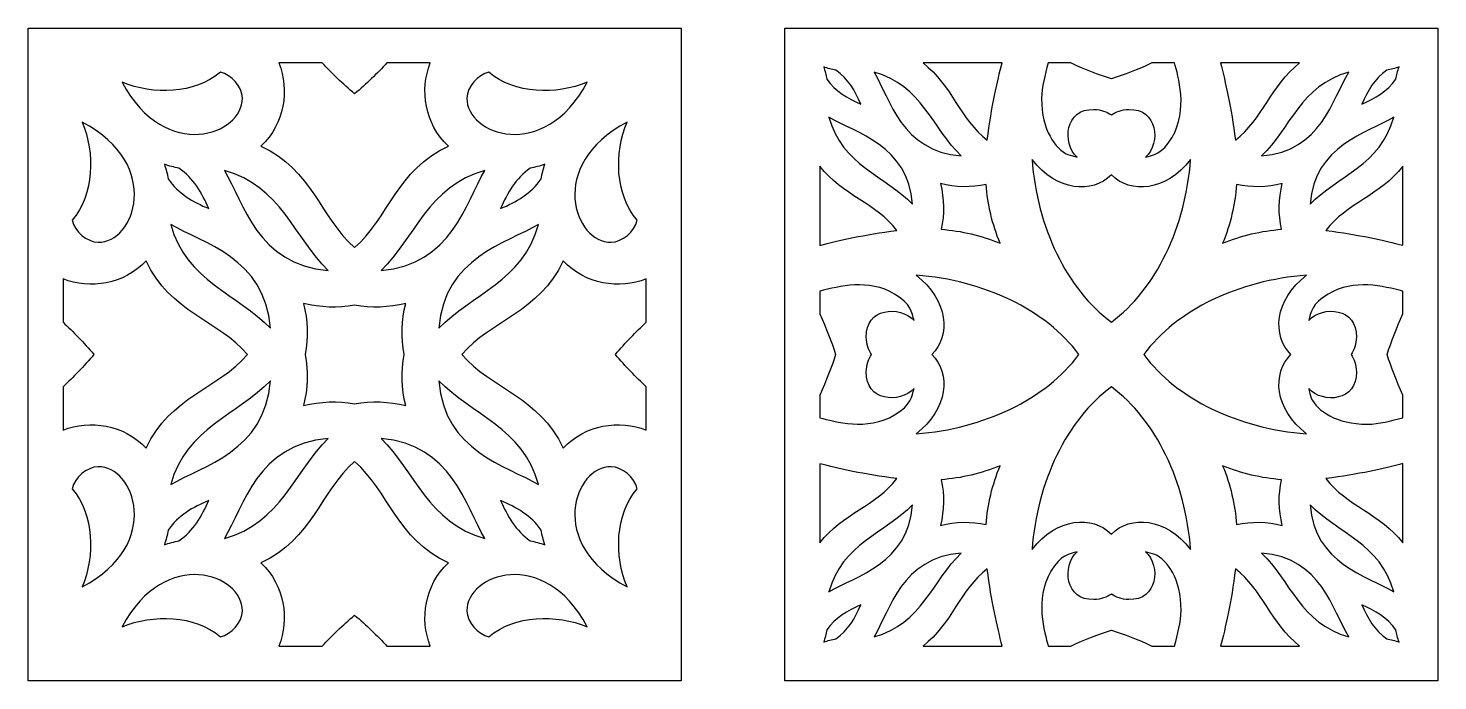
# Model space of a CAD drawing. Header units: millimetres. Extents: x -502 to 502, y -332 to 332.
# Drawn here: x -146 to 502, y -332 to -32 of the extents above; entities that cross this region are included whole.
import ezdxf

# ---------------------------------------------------------------- set-up
doc = ezdxf.new("R2010")
doc.units = ezdxf.units.MM
doc.header["$MEASUREMENT"] = 0
doc.layers.add('layer 1', color=7, linetype='Continuous')

msp = doc.modelspace()

# ---------------------------------------------------------------- linework, layer by layer
at = {"layer": 'layer 1'}
for points, knots in [([(-145.9584, -332.3167), (-115.5848, -332.3167), (124.184, -332.3167), (154.0397, -332.3167), (154.0397, -332.3167), (154.0397, -319.4156), (154.0397, -45.2018), (154.0397, -32.3185), (154.0397, -32.3185), (138.9549, -32.3185), (-130.0868, -32.3185), (-145.9584, -32.3185), (-145.9584, -32.3185), (-145.9584, -45.223), (-145.9584, -319.4367), (-145.9584, -332.3167)], [0, 0, 0, 0, 0.2, 0.2, 0.2, 0.2, 0.4, 0.4, 0.4, 0.4, 0.6, 0.6, 0.6, 0.6, 1, 1, 1, 1]), ([(201.7409, -332.3167), (214.3088, -332.3167), (486.8478, -332.3167), (501.7418, -332.3167), (501.7418, -332.3167), (501.7418, -316.1594), (501.7418, -44.27), (501.7418, -32.3185), (501.7418, -32.3185), (471.9059, -32.3185), (233.7387, -32.3185), (201.7409, -32.3185), (201.7409, -32.3185), (201.7409, -40.9614), (201.7409, -323.6736), (201.7409, -332.3167)], [0, 0, 0, 0, 0.2, 0.2, 0.2, 0.2, 0.4, 0.4, 0.4, 0.4, 0.6, 0.6, 0.6, 0.6, 1, 1, 1, 1]), ([(-30.717, -48.3167), (-30.717, -48.3167), (-10.8205, -48.3167), (-10.8205, -48.3167), (-10.8205, -48.3167), (-6.3612, -53.0723), (-1.4572, -57.8347), (4.0386, -62.5266), (4.0386, -62.5266), (4.0386, -62.5266), (4.0386, -62.53), (4.0386, -62.53), (4.0386, -62.53), (4.0427, -62.53), (4.0427, -62.53), (4.0427, -62.53), (4.0427, -62.53), (4.0427, -62.53), (4.0427, -62.53), (4.0427, -62.53), (4.0427, -62.53), (9.5385, -57.8347), (14.4459, -53.0723), (18.9046, -48.3167), (18.9046, -48.3167), (18.9046, -48.3167), (38.8018, -48.3167), (38.8018, -48.3167), (38.8018, -48.3167), (33.9368, -60.7273), (36.1377, -76.2144), (47.0951, -86.5191), (47.0951, -86.5191), (23.4241, -97.5046), (19.6564, -119.6451), (4.0427, -133.1174), (4.0427, -133.1174), (-11.5717, -119.6451), (-15.3393, -97.5046), (-39.0103, -86.5191), (-39.0103, -86.5191), (-28.0536, -76.2144), (-25.852, -60.7273), (-30.717, -48.3167)], [0, 0, 0, 0, 0.08333333, 0.08333333, 0.08333333, 0.08333333, 0.16666667, 0.16666667, 0.16666667, 0.16666667, 0.25, 0.25, 0.25, 0.25, 0.33333333, 0.33333333, 0.33333333, 0.33333333, 0.41666667, 0.41666667, 0.41666667, 0.41666667, 0.5, 0.5, 0.5, 0.5, 0.58333333, 0.58333333, 0.58333333, 0.58333333, 0.66666667, 0.66666667, 0.66666667, 0.66666667, 0.75, 0.75, 0.75, 0.75, 0.83333333, 0.83333333, 0.83333333, 0.83333333, 1, 1, 1, 1]), ([(225.1868, -51.6397), (230.7353, -55.291), (234.0671, -61.2992), (236.619, -67.2007), (236.619, -67.2007), (230.7216, -64.6433), (224.7147, -61.3129), (221.0614, -55.7637), (221.0614, -55.7637), (220.6851, -53.8659), (220.1788, -51.9858), (219.5562, -50.1297), (219.5562, -50.1297), (221.4034, -50.7544), (223.2917, -51.2627), (225.1868, -51.6397)], [0, 0, 0, 0, 0.2, 0.2, 0.2, 0.2, 0.4, 0.4, 0.4, 0.4, 0.6, 0.6, 0.6, 0.6, 1, 1, 1, 1]), ([(301.5245, -48.3167), (299.3763, -56.6702), (296.6602, -68.0723), (294.7241, -83.725), (294.7241, -83.725), (282.2999, -74.3802), (278.5644, -58.7624), (265.2234, -48.3167), (265.2234, -48.3167), (265.2234, -48.3167), (301.5245, -48.3167), (301.5245, -48.3167)], [0, 0, 0, 0, 0.25, 0.25, 0.25, 0.25, 0.5, 0.5, 0.5, 0.5, 1, 1, 1, 1]), ([(322.6649, -48.3167), (322.6649, -48.3167), (333.1119, -48.3167), (333.1119, -48.3167), (333.1119, -48.3167), (339.6524, -51.3468), (345.8645, -53.7639), (351.7413, -55.6228), (351.7413, -55.6228), (351.7413, -55.6228), (351.7413, -55.6228), (351.7413, -55.6228), (351.7413, -55.6228), (351.7413, -55.6228), (351.7413, -55.6228), (351.7413, -55.6228), (351.7413, -55.6228), (357.6182, -53.7639), (363.8303, -51.3468), (370.3708, -48.3167), (370.3708, -48.3167), (370.3708, -48.3167), (380.8178, -48.3167), (380.8178, -48.3167), (380.8178, -48.3167), (382.2751, -54.275), (387.3104, -69.5467), (379.5179, -82.7303), (379.5179, -82.7303), (375.0573, -90.2758), (370.9729, -90.6849), (367.4084, -91.6592), (367.4084, -91.6592), (374.5783, -85.0653), (373.1006, -69.2367), (359.7322, -69.6876), (359.7322, -69.6876), (356.462, -69.7977), (353.8143, -70.7145), (351.7413, -72.1718), (351.7413, -72.1718), (349.6684, -70.7145), (347.0207, -69.7977), (343.7504, -69.6876), (343.7504, -69.6876), (330.3821, -69.2367), (328.9112, -85.0653), (336.0742, -91.6592), (336.0742, -91.6592), (334.617, -91.2603), (333.1529, -90.858), (331.6957, -90.4592), (331.6957, -90.4592), (326.0993, -87.7677), (319.6067, -79.2521), (319.7093, -64.707), (319.7093, -64.707), (319.7435, -59.2987), (321.3308, -53.792), (322.6649, -48.3167)], [0, 0, 0, 0, 0.0625, 0.0625, 0.0625, 0.0625, 0.125, 0.125, 0.125, 0.125, 0.1875, 0.1875, 0.1875, 0.1875, 0.25, 0.25, 0.25, 0.25, 0.3125, 0.3125, 0.3125, 0.3125, 0.375, 0.375, 0.375, 0.375, 0.4375, 0.4375, 0.4375, 0.4375, 0.5, 0.5, 0.5, 0.5, 0.5625, 0.5625, 0.5625, 0.5625, 0.625, 0.625, 0.625, 0.625, 0.6875, 0.6875, 0.6875, 0.6875, 0.75, 0.75, 0.75, 0.75, 0.8125, 0.8125, 0.8125, 0.8125, 0.875, 0.875, 0.875, 0.875, 1, 1, 1, 1]), ([(438.2593, -48.3167), (424.9251, -58.7624), (421.1897, -74.3802), (408.7586, -83.725), (408.7586, -83.725), (406.9046, -68.7496), (404.1201, -57.0301), (401.9171, -48.3167), (401.9171, -48.3167), (401.9171, -48.3167), (438.2593, -48.3167), (438.2593, -48.3167)], [0, 0, 0, 0, 0.25, 0.25, 0.25, 0.25, 0.5, 0.5, 0.5, 0.5, 1, 1, 1, 1]), ([(478.2959, -51.6397), (480.1978, -51.2661), (482.0792, -50.7578), (483.9333, -50.1297), (483.9333, -50.1297), (483.3039, -51.9858), (482.7976, -53.8659), (482.4213, -55.7678), (482.4213, -55.7678), (478.7679, -61.3129), (472.7611, -64.6433), (466.8637, -67.2007), (466.8637, -67.2007), (469.4156, -61.2992), (472.7474, -55.291), (478.2959, -51.6397)], [0, 0, 0, 0, 0.2, 0.2, 0.2, 0.2, 0.4, 0.4, 0.4, 0.4, 0.6, 0.6, 0.6, 0.6, 1, 1, 1, 1]), ([(-57.6412, -52.5468), (-52.4053, -53.6716), (-47.6922, -59.2987), (-47.5513, -64.4388), (-47.5513, -64.4388), (-47.0963, -81.0192), (-82.8289, -94.6503), (-102.8205, -57.1642), (-102.8205, -57.1642), (-88.4698, -63.024), (-69.6638, -62.7031), (-57.6412, -52.5468)], [0, 0, 0, 0, 0.25, 0.25, 0.25, 0.25, 0.5, 0.5, 0.5, 0.5, 1, 1, 1, 1]), ([(65.7218, -52.5468), (77.7232, -62.6819), (96.5155, -63.0417), (110.906, -57.1642), (110.906, -57.1642), (90.9212, -94.6366), (55.1776, -81.0226), (55.636, -64.4388), (55.636, -64.4388), (55.777, -59.2987), (60.4901, -53.6716), (65.7218, -52.5468)], [0, 0, 0, 0, 0.25, 0.25, 0.25, 0.25, 0.5, 0.5, 0.5, 0.5, 1, 1, 1, 1]), ([(282.7103, -91.0133), (255.3648, -88.8863), (250.1036, -64.9047), (242.7011, -52.5605), (242.7011, -52.5605), (264.635, -58.473), (269.7115, -78.5782), (282.7103, -91.0133)], [0, 0, 0, 0, 0.33333333, 0.33333333, 0.33333333, 0.33333333, 1, 1, 1, 1]), ([(460.7884, -52.5605), (453.379, -64.9047), (448.1247, -88.8863), (420.7723, -91.0133), (420.7723, -91.0133), (433.7781, -78.5782), (438.8545, -58.473), (460.7884, -52.5605)], [0, 0, 0, 0, 0.33333333, 0.33333333, 0.33333333, 0.33333333, 1, 1, 1, 1]), ([(-121.1127, -75.4557), (-83.6438, -95.4405), (-97.2543, -131.184), (-113.8381, -130.7256), (-113.8381, -130.7256), (-118.9816, -130.5847), (-124.6046, -125.8709), (-125.7301, -120.6399), (-125.7301, -120.6399), (-115.595, -108.6378), (-115.2386, -89.8455), (-121.1127, -75.4557)], [0, 0, 0, 0, 0.25, 0.25, 0.25, 0.25, 0.5, 0.5, 0.5, 0.5, 1, 1, 1, 1]), ([(129.1975, -75.4557), (123.3343, -89.8065), (123.6586, -108.6131), (133.8155, -120.6399), (133.8155, -120.6399), (132.6901, -125.8709), (127.0629, -130.5847), (121.9229, -130.7256), (121.9229, -130.7256), (105.339, -131.184), (91.7073, -95.4514), (129.1975, -75.4557)], [0, 0, 0, 0, 0.25, 0.25, 0.25, 0.25, 0.5, 0.5, 0.5, 0.5, 1, 1, 1, 1]), ([(260.4343, -113.2838), (247.9964, -100.2843), (227.896, -95.2079), (221.985, -73.276), (221.985, -73.276), (234.3271, -80.684), (258.3135, -85.9403), (260.4343, -113.2838)], [0, 0, 0, 0, 0.33333333, 0.33333333, 0.33333333, 0.33333333, 1, 1, 1, 1]), ([(443.0483, -113.288), (445.176, -85.9403), (469.1556, -80.684), (481.5045, -73.276), (481.5045, -73.276), (475.5866, -95.2113), (455.4862, -100.2877), (443.0483, -113.288)], [0, 0, 0, 0, 0.33333333, 0.33333333, 0.33333333, 0.33333333, 1, 1, 1, 1]), ([(-81.5872, -101.6108), (-82.0353, -99.3456), (-82.6387, -97.1023), (-83.3865, -94.8904), (-83.3865, -94.8904), (-81.1746, -95.6382), (-78.9306, -96.245), (-76.6661, -96.6897), (-76.6661, -96.6897), (-70.0517, -101.043), (-66.0795, -108.2081), (-63.0309, -115.246), (-63.0309, -115.246), (-70.0695, -112.2015), (-77.2339, -108.2252), (-81.5872, -101.6108)], [0, 0, 0, 0, 0.2, 0.2, 0.2, 0.2, 0.4, 0.4, 0.4, 0.4, 0.6, 0.6, 0.6, 0.6, 1, 1, 1, 1]), ([(71.1122, -115.246), (74.1601, -108.2081), (78.1364, -101.043), (84.7474, -96.6897), (84.7474, -96.6897), (87.0154, -96.245), (89.2594, -95.6382), (91.4712, -94.8904), (91.4712, -94.8904), (90.7235, -97.1023), (90.1166, -99.3456), (89.6719, -101.6108), (89.6719, -101.6108), (85.3187, -108.2252), (78.1501, -112.2015), (71.1122, -115.246)], [0, 0, 0, 0, 0.2, 0.2, 0.2, 0.2, 0.4, 0.4, 0.4, 0.4, 0.6, 0.6, 0.6, 0.6, 1, 1, 1, 1]), ([(217.7432, -95.8003), (228.1834, -109.1393), (243.8026, -112.8747), (253.1481, -125.303), (253.1481, -125.303), (238.172, -127.155), (226.4525, -129.9457), (217.7432, -132.1473), (217.7432, -132.1473), (217.7432, -132.1473), (217.7432, -95.8003), (217.7432, -95.8003)], [0, 0, 0, 0, 0.25, 0.25, 0.25, 0.25, 0.5, 0.5, 0.5, 0.5, 1, 1, 1, 1]), ([(351.7413, -99.7869), (360.3343, -108.5003), (376.8634, -107.4774), (388.1451, -92.6854), (388.1451, -92.6854), (385.9695, -123.6063), (372.2249, -152.3257), (351.7413, -167.4393), (351.7413, -167.4393), (331.2578, -152.3257), (317.52, -123.6063), (315.3376, -92.6854), (315.3376, -92.6854), (326.6261, -107.4774), (343.1552, -108.5003), (351.7413, -99.7869)], [0, 0, 0, 0, 0.2, 0.2, 0.2, 0.2, 0.4, 0.4, 0.4, 0.4, 0.6, 0.6, 0.6, 0.6, 1, 1, 1, 1]), ([(485.7395, -132.1329), (477.1123, -129.9457), (465.4749, -127.1728), (450.3346, -125.303), (450.3346, -125.303), (459.6801, -112.8747), (475.2993, -109.1393), (485.7395, -95.8038), (485.7395, -95.8038), (485.7395, -95.8038), (485.7395, -132.1329), (485.7395, -132.1329)], [0, 0, 0, 0, 0.25, 0.25, 0.25, 0.25, 0.5, 0.5, 0.5, 0.5, 1, 1, 1, 1]), ([(-55.7851, -97.7905), (-29.6265, -104.8387), (-23.5731, -128.8134), (-8.0716, -143.6445), (-8.0716, -143.6445), (-40.6824, -141.1111), (-46.9513, -112.5114), (-55.7851, -97.7905)], [0, 0, 0, 0, 0.33333333, 0.33333333, 0.33333333, 0.33333333, 1, 1, 1, 1]), ([(16.1536, -143.6445), (31.6578, -128.8134), (37.7112, -104.8387), (63.8698, -97.7905), (63.8698, -97.7905), (55.0367, -112.5114), (48.7644, -141.1111), (16.1536, -143.6445)], [0, 0, 0, 0, 0.33333333, 0.33333333, 0.33333333, 0.33333333, 1, 1, 1, 1]), ([(273.2075, -103.7803), (280.1037, -105.4736), (287.3421, -105.7103), (294.1973, -104.1299), (294.1973, -104.1299), (294.9088, -113.4323), (297.0091, -122.4843), (300.6351, -131.2128), (300.6351, -131.2128), (291.9054, -127.5861), (282.854, -125.4871), (273.5564, -124.7708), (273.5564, -124.7708), (275.1299, -117.9162), (274.8973, -110.6806), (273.2075, -103.7803)], [0, 0, 0, 0, 0.2, 0.2, 0.2, 0.2, 0.4, 0.4, 0.4, 0.4, 0.6, 0.6, 0.6, 0.6, 1, 1, 1, 1]), ([(429.9331, -124.7708), (420.6287, -125.4871), (411.5773, -127.5826), (402.8475, -131.2128), (402.8475, -131.2128), (406.4735, -122.4843), (408.5739, -113.4323), (409.2922, -104.1299), (409.2922, -104.1299), (416.1475, -105.7103), (423.3789, -105.4736), (430.282, -103.7803), (430.282, -103.7803), (428.5854, -110.6806), (428.3527, -117.9162), (429.9331, -124.7708)], [0, 0, 0, 0, 0.2, 0.2, 0.2, 0.2, 0.4, 0.4, 0.4, 0.4, 0.6, 0.6, 0.6, 0.6, 1, 1, 1, 1]), ([(-34.6324, -170.2081), (-49.4635, -154.7038), (-73.4382, -148.6497), (-80.4905, -122.4919), (-80.4905, -122.4919), (-65.7655, -131.325), (-37.1693, -137.5979), (-34.6324, -170.2081)], [0, 0, 0, 0, 0.33333333, 0.33333333, 0.33333333, 0.33333333, 1, 1, 1, 1]), ([(88.5711, -122.4919), (81.523, -148.6497), (57.5482, -154.7038), (42.7137, -170.2081), (42.7137, -170.2081), (45.2506, -137.5979), (73.8502, -131.325), (88.5711, -122.4919)], [0, 0, 0, 0, 0.33333333, 0.33333333, 0.33333333, 0.33333333, 1, 1, 1, 1]), ([(-129.9602, -197.1822), (-125.2046, -192.7229), (-120.4457, -187.8188), (-115.7503, -182.323), (-115.7503, -182.323), (-115.7503, -182.323), (-115.7469, -182.323), (-115.7469, -182.323), (-115.7469, -182.323), (-115.7469, -182.3189), (-115.7469, -182.3189), (-115.7503, -182.3189), (-115.7503, -182.3189), (-115.7469, -182.3189), (-115.7469, -182.3189), (-115.7469, -182.3189), (-115.7469, -182.3189), (-115.7469, -182.3189), (-115.7503, -182.3189), (-115.7503, -182.3189), (-115.7503, -182.3189), (-120.4423, -176.8231), (-125.2046, -171.9157), (-129.9602, -167.4564), (-129.9602, -167.4564), (-129.9602, -167.4564), (-129.9602, -147.5599), (-129.9602, -147.5599), (-129.9602, -147.5599), (-117.5497, -152.4249), (-102.0659, -150.2233), (-91.7578, -139.2659), (-91.7578, -139.2659), (-80.7724, -162.9376), (-58.6318, -166.7052), (-45.1629, -182.3189), (-45.1629, -182.3189), (-58.6318, -197.9334), (-80.7724, -201.701), (-91.7578, -225.372), (-91.7578, -225.372), (-102.0659, -214.4153), (-117.5497, -212.2137), (-129.9602, -217.0787), (-129.9602, -217.0787), (-129.9602, -217.0787), (-129.9602, -197.1822), (-129.9602, -197.1822)], [0, 0, 0, 0, 0.07692308, 0.07692308, 0.07692308, 0.07692308, 0.15384615, 0.15384615, 0.15384615, 0.15384615, 0.23076923, 0.23076923, 0.23076923, 0.23076923, 0.30769231, 0.30769231, 0.30769231, 0.30769231, 0.38461538, 0.38461538, 0.38461538, 0.38461538, 0.46153846, 0.46153846, 0.46153846, 0.46153846, 0.53846154, 0.53846154, 0.53846154, 0.53846154, 0.61538462, 0.61538462, 0.61538462, 0.61538462, 0.69230769, 0.69230769, 0.69230769, 0.69230769, 0.76923077, 0.76923077, 0.76923077, 0.76923077, 0.84615385, 0.84615385, 0.84615385, 0.84615385, 1, 1, 1, 1]), ([(138.0415, -167.4605), (133.286, -171.9191), (128.527, -176.8231), (123.8317, -182.3189), (123.8317, -182.3189), (123.8317, -182.3189), (123.8317, -182.3189), (123.8317, -182.3189), (123.8317, -182.3189), (123.8317, -182.3189), (123.8317, -182.3189), (123.8317, -182.3189), (123.8317, -182.3189), (123.8317, -182.3189), (123.8317, -182.323), (123.8317, -182.323), (123.8317, -182.323), (123.8317, -182.323), (123.8351, -182.323), (123.8351, -182.323), (123.8351, -182.323), (128.527, -187.8154), (133.286, -192.7187), (138.0415, -197.1781), (138.0415, -197.1781), (138.0415, -197.1781), (138.0415, -217.0787), (138.0415, -217.0787), (138.0415, -217.0787), (125.631, -212.2137), (110.1472, -214.4153), (99.8425, -225.372), (99.8425, -225.372), (88.8571, -201.701), (66.7131, -197.9334), (53.2442, -182.3189), (53.2442, -182.3189), (66.7131, -166.7052), (88.8571, -162.9376), (99.8425, -139.2659), (99.8425, -139.2659), (110.1472, -150.2233), (125.631, -152.4249), (138.0415, -147.5599), (138.0415, -147.5599), (138.0415, -147.5599), (138.0415, -167.4605), (138.0415, -167.4605)], [0, 0, 0, 0, 0.07692308, 0.07692308, 0.07692308, 0.07692308, 0.15384615, 0.15384615, 0.15384615, 0.15384615, 0.23076923, 0.23076923, 0.23076923, 0.23076923, 0.30769231, 0.30769231, 0.30769231, 0.30769231, 0.38461538, 0.38461538, 0.38461538, 0.38461538, 0.46153846, 0.46153846, 0.46153846, 0.46153846, 0.53846154, 0.53846154, 0.53846154, 0.53846154, 0.61538462, 0.61538462, 0.61538462, 0.61538462, 0.69230769, 0.69230769, 0.69230769, 0.69230769, 0.76923077, 0.76923077, 0.76923077, 0.76923077, 0.84615385, 0.84615385, 0.84615385, 0.84615385, 1, 1, 1, 1]), ([(217.7432, -200.9498), (220.774, -194.4052), (223.1891, -188.1931), (225.05, -182.3189), (225.05, -182.3189), (225.05, -182.3189), (225.05, -182.3189), (225.05, -182.3189), (225.05, -182.3189), (223.1891, -176.4455), (220.774, -170.2334), (217.7432, -163.6888), (217.7432, -163.6888), (217.7432, -163.6888), (217.7432, -153.2007), (217.7432, -153.2007), (217.7432, -153.2007), (226.8082, -150.9184), (240.1082, -147.419), (252.1561, -154.5417), (252.1561, -154.5417), (259.7228, -159.0181), (260.1196, -163.1244), (261.0774, -166.6525), (261.0774, -166.6525), (254.4891, -159.484), (238.6578, -160.9583), (239.1093, -174.3287), (239.1093, -174.3287), (239.2188, -177.599), (240.1355, -180.2446), (241.5928, -182.3189), (241.5928, -182.3189), (241.5928, -182.3189), (241.5928, -182.3189), (241.5928, -182.3189), (241.5928, -182.3189), (240.1355, -184.3933), (239.2188, -187.0396), (239.1093, -190.3098), (239.1093, -190.3098), (238.6578, -203.6802), (254.4891, -205.1546), (261.0843, -197.986), (261.0843, -197.986), (260.147, -201.3904), (259.8323, -205.5603), (252.1561, -210.0969), (252.1561, -210.0969), (239.3624, -217.6602), (224.7421, -213.1058), (217.7432, -211.3913), (217.7432, -211.3913), (217.7432, -211.3913), (217.7432, -200.9498), (217.7432, -200.9498)], [0, 0, 0, 0, 0.06666667, 0.06666667, 0.06666667, 0.06666667, 0.13333333, 0.13333333, 0.13333333, 0.13333333, 0.2, 0.2, 0.2, 0.2, 0.26666667, 0.26666667, 0.26666667, 0.26666667, 0.33333333, 0.33333333, 0.33333333, 0.33333333, 0.4, 0.4, 0.4, 0.4, 0.46666667, 0.46666667, 0.46666667, 0.46666667, 0.53333333, 0.53333333, 0.53333333, 0.53333333, 0.6, 0.6, 0.6, 0.6, 0.66666667, 0.66666667, 0.66666667, 0.66666667, 0.73333333, 0.73333333, 0.73333333, 0.73333333, 0.8, 0.8, 0.8, 0.8, 0.86666667, 0.86666667, 0.86666667, 0.86666667, 1, 1, 1, 1]), ([(269.2052, -182.3189), (277.9281, -173.7328), (276.9019, -157.1982), (262.1105, -145.9125), (262.1105, -145.9125), (293.0274, -148.0963), (321.7481, -161.8368), (336.861, -182.3189), (336.861, -182.3189), (321.7481, -202.8018), (293.0274, -216.5423), (262.1105, -218.7261), (262.1105, -218.7261), (276.9019, -207.4369), (277.9281, -190.9023), (269.2052, -182.3189)], [0, 0, 0, 0, 0.2, 0.2, 0.2, 0.2, 0.4, 0.4, 0.4, 0.4, 0.6, 0.6, 0.6, 0.6, 1, 1, 1, 1]), ([(441.379, -145.9159), (426.5808, -157.2017), (425.5614, -173.7328), (434.2775, -182.3189), (434.2775, -182.3189), (425.5682, -190.9057), (426.5808, -207.4335), (441.379, -218.7261), (441.379, -218.7261), (410.4553, -216.5423), (381.7346, -202.8018), (366.6217, -182.3189), (366.6217, -182.3189), (366.6217, -182.3189), (366.6217, -182.3189), (366.6217, -182.3189), (366.6217, -182.3189), (381.7346, -161.8368), (410.4553, -148.0963), (441.379, -145.9159)], [0, 0, 0, 0, 0.16666667, 0.16666667, 0.16666667, 0.16666667, 0.33333333, 0.33333333, 0.33333333, 0.33333333, 0.5, 0.5, 0.5, 0.5, 0.66666667, 0.66666667, 0.66666667, 0.66666667, 1, 1, 1, 1]), ([(485.7395, -163.6963), (482.7087, -170.2368), (480.2936, -176.4455), (478.4395, -182.3189), (478.4395, -182.3189), (478.4395, -182.3189), (478.4395, -182.3189), (478.4395, -182.3189), (478.4395, -182.3189), (478.4395, -182.3189), (478.4395, -182.3189), (478.4395, -182.3189), (478.4395, -182.3189), (480.2936, -188.1931), (482.7087, -194.4018), (485.7395, -200.9423), (485.7395, -200.9423), (485.7395, -200.9423), (485.7395, -211.3954), (485.7395, -211.3954), (485.7395, -211.3954), (480.2731, -212.7323), (474.7588, -214.3195), (469.354, -214.3551), (469.354, -214.3551), (455.0142, -214.4502), (446.3528, -208.093), (443.6025, -202.3639), (443.6025, -202.3639), (443.2057, -200.9033), (442.802, -199.4467), (442.4052, -197.9895), (442.4052, -197.9895), (449.0005, -205.1546), (464.8249, -203.6837), (464.3734, -190.3098), (464.3734, -190.3098), (464.2639, -187.0396), (463.3471, -184.3933), (461.8899, -182.3189), (461.8899, -182.3189), (463.3471, -180.2446), (464.2639, -177.599), (464.3734, -174.3287), (464.3734, -174.3287), (464.8249, -160.9583), (449.0005, -159.484), (442.4052, -166.6491), (442.4052, -166.6491), (443.3767, -163.0997), (443.7804, -159.0078), (451.3334, -154.5417), (451.3334, -154.5417), (463.3813, -147.419), (476.6881, -150.915), (485.7395, -153.2007), (485.7395, -153.2007), (485.7395, -153.2007), (485.7395, -163.6963), (485.7395, -163.6963)], [0, 0, 0, 0, 0.0625, 0.0625, 0.0625, 0.0625, 0.125, 0.125, 0.125, 0.125, 0.1875, 0.1875, 0.1875, 0.1875, 0.25, 0.25, 0.25, 0.25, 0.3125, 0.3125, 0.3125, 0.3125, 0.375, 0.375, 0.375, 0.375, 0.4375, 0.4375, 0.4375, 0.4375, 0.5, 0.5, 0.5, 0.5, 0.5625, 0.5625, 0.5625, 0.5625, 0.625, 0.625, 0.625, 0.625, 0.6875, 0.6875, 0.6875, 0.6875, 0.75, 0.75, 0.75, 0.75, 0.8125, 0.8125, 0.8125, 0.8125, 0.875, 0.875, 0.875, 0.875, 1, 1, 1, 1]), ([(27.4879, -158.8703), (25.601, -166.5711), (25.2583, -174.6181), (26.7614, -182.3189), (26.7614, -182.3189), (25.2583, -190.0204), (25.601, -198.0675), (27.4879, -205.7683), (27.4879, -205.7683), (19.7905, -203.8773), (11.7401, -203.5386), (4.0427, -205.0417), (4.0427, -205.0417), (-3.6588, -203.5386), (-11.7058, -203.8773), (-19.4066, -205.7683), (-19.4066, -205.7683), (-17.5156, -198.0675), (-17.1735, -190.0204), (-18.68, -182.3189), (-18.68, -182.3189), (-17.177, -174.6181), (-17.5156, -166.5711), (-19.4066, -158.8703), (-19.4066, -158.8703), (-11.7058, -160.7613), (-3.6588, -161.1), (4.0427, -159.6003), (4.0427, -159.6003), (11.7401, -161.1), (19.7905, -160.7613), (27.4879, -158.8703)], [0, 0, 0, 0, 0.11111111, 0.11111111, 0.11111111, 0.11111111, 0.22222222, 0.22222222, 0.22222222, 0.22222222, 0.33333333, 0.33333333, 0.33333333, 0.33333333, 0.44444444, 0.44444444, 0.44444444, 0.44444444, 0.55555556, 0.55555556, 0.55555556, 0.55555556, 0.66666667, 0.66666667, 0.66666667, 0.66666667, 0.77777778, 0.77777778, 0.77777778, 0.77777778, 1, 1, 1, 1]), ([(-34.6324, -194.4298), (-37.1693, -227.044), (-65.7655, -233.3129), (-80.4905, -242.1467), (-80.4905, -242.1467), (-73.4382, -215.9881), (-49.4635, -209.9348), (-34.6324, -194.4298)], [0, 0, 0, 0, 0.33333333, 0.33333333, 0.33333333, 0.33333333, 1, 1, 1, 1]), ([(42.7137, -194.4298), (57.5482, -209.9348), (81.523, -215.9881), (88.5711, -242.1467), (88.5711, -242.1467), (73.8502, -233.3129), (45.2506, -227.044), (42.7137, -194.4298)], [0, 0, 0, 0, 0.33333333, 0.33333333, 0.33333333, 0.33333333, 1, 1, 1, 1]), ([(351.7413, -264.8515), (343.1689, -256.1664), (326.6535, -257.1221), (315.3376, -271.953), (315.3376, -271.953), (317.52, -241.0322), (331.2578, -212.3122), (351.7413, -197.2027), (351.7413, -197.2027), (372.2249, -212.3122), (385.9695, -241.0322), (388.1451, -271.953), (388.1451, -271.953), (376.8634, -257.1577), (360.3275, -256.1411), (351.7413, -264.8515)], [0, 0, 0, 0, 0.2, 0.2, 0.2, 0.2, 0.4, 0.4, 0.4, 0.4, 0.6, 0.6, 0.6, 0.6, 1, 1, 1, 1]), ([(-8.0716, -220.9941), (-23.5731, -235.8251), (-29.6265, -259.7999), (-55.7851, -266.8483), (-55.7851, -266.8483), (-46.9513, -252.1264), (-40.6824, -223.5268), (-8.0716, -220.9941)], [0, 0, 0, 0, 0.33333333, 0.33333333, 0.33333333, 0.33333333, 1, 1, 1, 1]), ([(63.8698, -266.8483), (37.7112, -259.7999), (31.6578, -235.8251), (16.1536, -220.9941), (16.1536, -220.9941), (48.7644, -223.5268), (55.0367, -252.1264), (63.8698, -266.8483)], [0, 0, 0, 0, 0.33333333, 0.33333333, 0.33333333, 0.33333333, 1, 1, 1, 1]), ([(38.8018, -316.3182), (38.8018, -316.3182), (18.9011, -316.3182), (18.9011, -316.3182), (18.9011, -316.3182), (14.4425, -311.5627), (9.5385, -306.8039), (4.0427, -302.1119), (4.0427, -302.1119), (4.0427, -302.1119), (4.0427, -302.1084), (4.0427, -302.1084), (4.0427, -302.1084), (4.0427, -302.1084), (4.0427, -302.1084), (4.0427, -302.1084), (4.0427, -302.1084), (4.0427, -302.1084), (4.0386, -302.1119), (4.0386, -302.1119), (4.0386, -302.1119), (-1.4538, -306.8039), (-6.3578, -311.5627), (-10.8164, -316.3182), (-10.8164, -316.3182), (-10.8164, -316.3182), (-30.717, -316.3182), (-30.717, -316.3182), (-30.717, -316.3182), (-25.8554, -303.9075), (-28.0536, -288.424), (-39.0103, -278.1195), (-39.0103, -278.1195), (-15.3393, -267.134), (-11.5717, -244.9935), (4.0427, -231.5246), (4.0427, -231.5246), (19.6564, -244.9935), (23.4241, -267.134), (47.0951, -278.1195), (47.0951, -278.1195), (36.1377, -288.424), (33.9368, -303.9075), (38.8018, -316.3182)], [0, 0, 0, 0, 0.08333333, 0.08333333, 0.08333333, 0.08333333, 0.16666667, 0.16666667, 0.16666667, 0.16666667, 0.25, 0.25, 0.25, 0.25, 0.33333333, 0.33333333, 0.33333333, 0.33333333, 0.41666667, 0.41666667, 0.41666667, 0.41666667, 0.5, 0.5, 0.5, 0.5, 0.58333333, 0.58333333, 0.58333333, 0.58333333, 0.66666667, 0.66666667, 0.66666667, 0.66666667, 0.75, 0.75, 0.75, 0.75, 0.83333333, 0.83333333, 0.83333333, 0.83333333, 1, 1, 1, 1]), ([(217.7432, -232.505), (226.3635, -234.6929), (238.0078, -237.4616), (253.1481, -239.3348), (253.1481, -239.3348), (243.8026, -251.7638), (228.1834, -255.4993), (217.7432, -268.838), (217.7432, -268.838), (217.7432, -268.838), (217.7432, -232.505), (217.7432, -232.505)], [0, 0, 0, 0, 0.25, 0.25, 0.25, 0.25, 0.5, 0.5, 0.5, 0.5, 1, 1, 1, 1]), ([(485.7395, -268.8343), (475.2993, -255.4993), (459.6801, -251.7638), (450.3346, -239.3348), (450.3346, -239.3348), (465.3107, -237.4828), (477.0302, -234.6929), (485.7395, -232.4947), (485.7395, -232.4947), (485.7395, -232.4947), (485.7395, -268.8343), (485.7395, -268.8343)], [0, 0, 0, 0, 0.25, 0.25, 0.25, 0.25, 0.5, 0.5, 0.5, 0.5, 1, 1, 1, 1]), ([(-121.1127, -289.1824), (-115.253, -274.8316), (-115.5738, -256.0247), (-125.7301, -243.9987), (-125.7301, -243.9987), (-124.6046, -238.767), (-118.9816, -234.0539), (-113.8381, -233.9129), (-113.8381, -233.9129), (-97.2577, -233.458), (-83.6232, -269.187), (-121.1127, -289.1824)], [0, 0, 0, 0, 0.25, 0.25, 0.25, 0.25, 0.5, 0.5, 0.5, 0.5, 1, 1, 1, 1]), ([(129.1975, -289.1824), (91.7292, -269.1977), (105.339, -233.458), (121.9229, -233.9129), (121.9229, -233.9129), (127.0629, -234.0539), (132.6901, -238.767), (133.8155, -243.9987), (133.8155, -243.9987), (123.6764, -256.0035), (123.3199, -274.7928), (129.1975, -289.1824)], [0, 0, 0, 0, 0.25, 0.25, 0.25, 0.25, 0.5, 0.5, 0.5, 0.5, 1, 1, 1, 1]), ([(273.5564, -239.8678), (282.854, -239.1481), (291.9054, -237.0559), (300.6351, -233.4258), (300.6351, -233.4258), (297.0091, -242.1536), (294.9088, -251.2063), (294.1973, -260.5087), (294.1973, -260.5087), (287.3421, -258.9317), (280.1037, -259.165), (273.2075, -260.8583), (273.2075, -260.8583), (274.8973, -253.9579), (275.1299, -246.7223), (273.5564, -239.8678)], [0, 0, 0, 0, 0.2, 0.2, 0.2, 0.2, 0.4, 0.4, 0.4, 0.4, 0.6, 0.6, 0.6, 0.6, 1, 1, 1, 1]), ([(430.282, -260.8583), (423.3789, -259.165), (416.1475, -258.9317), (409.2922, -260.5087), (409.2922, -260.5087), (408.5739, -251.2063), (406.4735, -242.1536), (402.8475, -233.4258), (402.8475, -233.4258), (411.5773, -237.0559), (420.6287, -239.1481), (429.9331, -239.8678), (429.9331, -239.8678), (428.3527, -246.7223), (428.5854, -253.9579), (430.282, -260.8583)], [0, 0, 0, 0, 0.2, 0.2, 0.2, 0.2, 0.4, 0.4, 0.4, 0.4, 0.6, 0.6, 0.6, 0.6, 1, 1, 1, 1]), ([(-63.0309, -249.3926), (-66.0795, -256.4305), (-70.0517, -263.5956), (-76.6661, -267.9488), (-76.6661, -267.9488), (-78.9306, -268.397), (-81.1746, -269.0002), (-83.3865, -269.748), (-83.3865, -269.748), (-82.6422, -267.5362), (-82.0353, -265.2924), (-81.5872, -263.0277), (-81.5872, -263.0277), (-77.2339, -256.4133), (-70.0695, -252.4371), (-63.0309, -249.3926)], [0, 0, 0, 0, 0.2, 0.2, 0.2, 0.2, 0.4, 0.4, 0.4, 0.4, 0.6, 0.6, 0.6, 0.6, 1, 1, 1, 1]), ([(89.6719, -263.0277), (90.1166, -265.2924), (90.7235, -267.5397), (91.4712, -269.748), (91.4712, -269.748), (89.2594, -269.0002), (87.0154, -268.397), (84.7474, -267.9488), (84.7474, -267.9488), (78.1364, -263.5956), (74.1601, -256.4305), (71.1122, -249.3926), (71.1122, -249.3926), (78.1501, -252.4371), (85.3187, -256.4133), (89.6719, -263.0277)], [0, 0, 0, 0, 0.2, 0.2, 0.2, 0.2, 0.4, 0.4, 0.4, 0.4, 0.6, 0.6, 0.6, 0.6, 1, 1, 1, 1]), ([(221.985, -291.3627), (227.896, -269.427), (247.9964, -264.3506), (260.4343, -251.3506), (260.4343, -251.3506), (258.3135, -278.698), (234.3271, -283.9542), (221.985, -291.3627)], [0, 0, 0, 0, 0.33333333, 0.33333333, 0.33333333, 0.33333333, 1, 1, 1, 1]), ([(443.0483, -251.354), (455.4862, -264.3541), (475.5866, -269.427), (481.5045, -291.3627), (481.5045, -291.3627), (469.1556, -283.9542), (445.176, -278.698), (443.0483, -251.354)], [0, 0, 0, 0, 0.33333333, 0.33333333, 0.33333333, 0.33333333, 1, 1, 1, 1]), ([(-57.6412, -312.0919), (-69.6419, -301.9566), (-88.4349, -301.6003), (-102.8205, -307.4742), (-102.8205, -307.4742), (-82.8365, -270.0056), (-47.0963, -283.6157), (-47.5513, -300.1997), (-47.5513, -300.1997), (-47.6922, -305.3396), (-52.4053, -310.9666), (-57.6412, -312.0919)], [0, 0, 0, 0, 0.25, 0.25, 0.25, 0.25, 0.5, 0.5, 0.5, 0.5, 1, 1, 1, 1]), ([(65.7218, -312.0919), (60.4901, -310.9666), (55.777, -305.3396), (55.636, -300.1997), (55.636, -300.1997), (55.1776, -283.6192), (90.9102, -269.9845), (110.906, -307.4742), (110.906, -307.4742), (96.5545, -301.6145), (77.7478, -301.9389), (65.7218, -312.0919)], [0, 0, 0, 0, 0.25, 0.25, 0.25, 0.25, 0.5, 0.5, 0.5, 0.5, 1, 1, 1, 1]), ([(242.7011, -312.0778), (250.1036, -299.7307), (255.3648, -275.7522), (282.7103, -273.6249), (282.7103, -273.6249), (269.7115, -286.0605), (264.635, -306.1687), (242.7011, -312.0778)], [0, 0, 0, 0, 0.33333333, 0.33333333, 0.33333333, 0.33333333, 1, 1, 1, 1]), ([(380.8178, -316.3182), (380.8178, -316.3182), (370.364, -316.3182), (370.364, -316.3182), (370.364, -316.3182), (363.8235, -313.2913), (357.6114, -310.8749), (351.7413, -309.0156), (351.7413, -309.0156), (351.7413, -309.0156), (351.7413, -309.0156), (351.7413, -309.0156), (351.7413, -309.0156), (345.8713, -310.8714), (339.6592, -313.2878), (333.1187, -316.3182), (333.1187, -316.3182), (333.1187, -316.3182), (322.6649, -316.3182), (322.6649, -316.3182), (322.6649, -316.3182), (321.1666, -310.187), (316.2133, -295.0175), (323.9647, -281.9082), (323.9647, -281.9082), (328.4391, -274.3342), (332.5577, -273.9461), (336.0742, -272.9795), (336.0742, -272.9795), (328.9112, -279.5727), (330.3821, -295.4021), (343.7504, -294.9504), (343.7504, -294.9504), (347.0207, -294.8411), (349.6684, -293.9239), (351.7413, -292.4669), (351.7413, -292.4669), (353.8143, -293.9239), (356.462, -294.8411), (359.7322, -294.9504), (359.7322, -294.9504), (373.1006, -295.4021), (374.5783, -279.5727), (367.4084, -272.9795), (367.4084, -272.9795), (368.8725, -273.3817), (370.3298, -273.7802), (371.787, -274.1789), (371.787, -274.1789), (377.3902, -276.8706), (383.8691, -285.3867), (383.7802, -299.9317), (383.7802, -299.9317), (383.7392, -305.3396), (382.1588, -310.8466), (380.8178, -316.3182)], [0, 0, 0, 0, 0.06666667, 0.06666667, 0.06666667, 0.06666667, 0.13333333, 0.13333333, 0.13333333, 0.13333333, 0.2, 0.2, 0.2, 0.2, 0.26666667, 0.26666667, 0.26666667, 0.26666667, 0.33333333, 0.33333333, 0.33333333, 0.33333333, 0.4, 0.4, 0.4, 0.4, 0.46666667, 0.46666667, 0.46666667, 0.46666667, 0.53333333, 0.53333333, 0.53333333, 0.53333333, 0.6, 0.6, 0.6, 0.6, 0.66666667, 0.66666667, 0.66666667, 0.66666667, 0.73333333, 0.73333333, 0.73333333, 0.73333333, 0.8, 0.8, 0.8, 0.8, 0.86666667, 0.86666667, 0.86666667, 0.86666667, 1, 1, 1, 1]), ([(420.7723, -273.6249), (448.1247, -275.7487), (453.379, -299.7307), (460.7884, -312.0778), (460.7884, -312.0778), (438.8545, -306.1687), (433.7781, -286.0605), (420.7723, -273.6249)], [0, 0, 0, 0, 0.33333333, 0.33333333, 0.33333333, 0.33333333, 1, 1, 1, 1]), ([(265.2234, -316.3182), (278.5644, -305.8726), (282.2999, -290.2586), (294.7241, -280.9135), (294.7241, -280.9135), (296.5781, -295.8818), (299.3695, -307.6011), (301.5656, -316.3182), (301.5656, -316.3182), (301.5656, -316.3182), (265.2234, -316.3182), (265.2234, -316.3182)], [0, 0, 0, 0, 0.25, 0.25, 0.25, 0.25, 0.5, 0.5, 0.5, 0.5, 1, 1, 1, 1]), ([(401.965, -316.3182), (404.1132, -307.9643), (406.8225, -296.5627), (408.7586, -280.9135), (408.7586, -280.9135), (421.1897, -290.2586), (424.9251, -305.8726), (438.2593, -316.3182), (438.2593, -316.3182), (438.2593, -316.3182), (401.965, -316.3182), (401.965, -316.3182)], [0, 0, 0, 0, 0.25, 0.25, 0.25, 0.25, 0.5, 0.5, 0.5, 0.5, 1, 1, 1, 1]), ([(225.1868, -312.9984), (223.2917, -313.376), (221.4034, -313.8841), (219.5562, -314.5084), (219.5562, -314.5084), (220.1788, -312.6564), (220.6851, -310.7726), (221.0614, -308.8711), (221.0614, -308.8711), (224.7147, -303.3254), (230.7216, -299.9952), (236.619, -297.4375), (236.619, -297.4375), (234.0671, -303.3396), (230.7353, -309.3473), (225.1868, -312.9984)], [0, 0, 0, 0, 0.2, 0.2, 0.2, 0.2, 0.4, 0.4, 0.4, 0.4, 0.6, 0.6, 0.6, 0.6, 1, 1, 1, 1]), ([(478.2959, -312.9984), (472.7474, -309.3473), (469.4156, -303.3396), (466.8637, -297.4412), (466.8637, -297.4412), (472.7611, -299.9952), (478.7679, -303.3254), (482.4213, -308.8745), (482.4213, -308.8745), (482.7976, -310.7726), (483.3039, -312.6564), (483.9333, -314.5084), (483.9333, -314.5084), (482.0792, -313.8806), (480.191, -313.376), (478.2959, -312.9984)], [0, 0, 0, 0, 0.2, 0.2, 0.2, 0.2, 0.4, 0.4, 0.4, 0.4, 0.6, 0.6, 0.6, 0.6, 1, 1, 1, 1])]:
    msp.add_open_spline(points, degree=3, knots=knots, dxfattribs=at)

doc.saveas('drawing.dxf')
